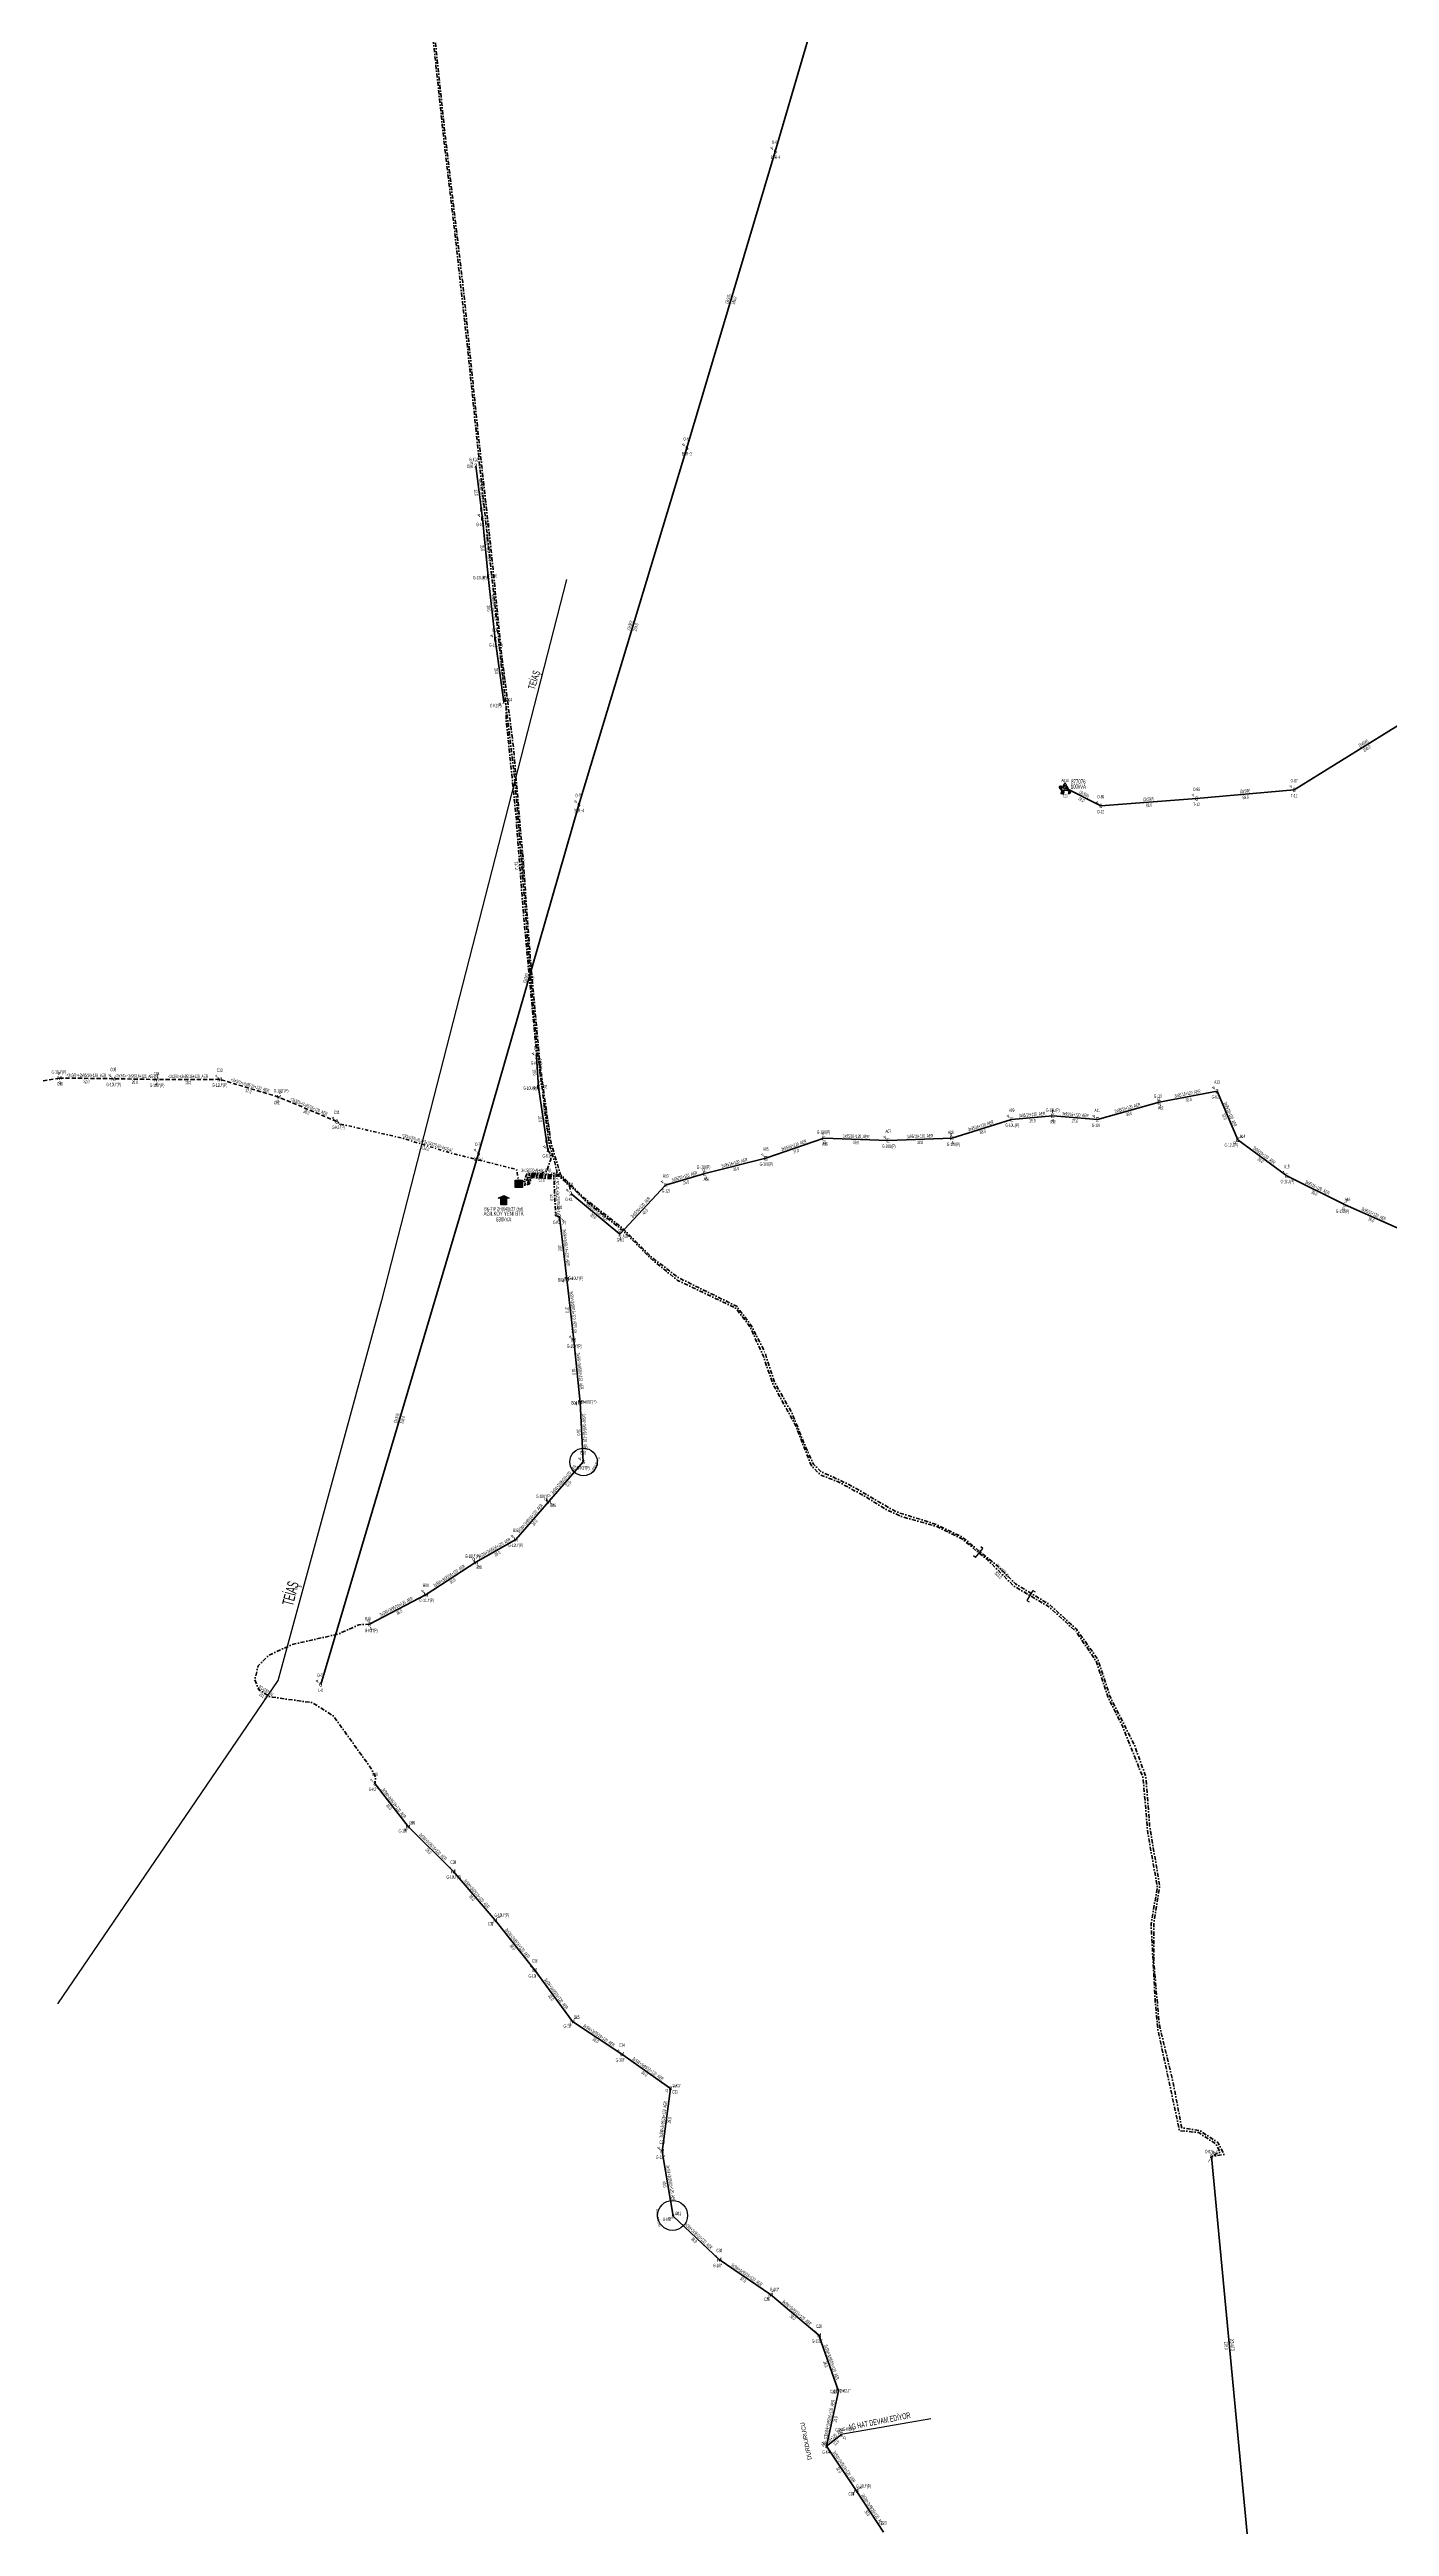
# Model space of a CAD drawing. Header units: millimetres. Extents: x 575398 to 593980, y 4181204 to 4193824.
# Drawn here: x 579235 to 580040, y 4187357 to 4188845 of the extents above; entities that cross this region are included whole.
import ezdxf
from ezdxf.enums import TextEntityAlignment as Align

# ---------------------------------------------------------------- set-up
doc = ezdxf.new("R2010")
doc.units = ezdxf.units.MM
for name, pattern in [('DASHDOT', [5, 2.5, -1.25, 0, -1.25]), ('DASHED', [3.75, 2.5, -1.25]), ('DASHEDXX', [5.05, 2, -1.175, 0.7, -1.175])]:
    doc.linetypes.add(name, pattern=pattern)
for name, color, linetype, lineweight in [('DIREK_AG_YENI', 108, 'Continuous', 25), ('DIREK_ENH_MEVCUT', 6, 'Continuous', 25), ('DIREK_ENH_YENI', 6, 'Continuous', 25), ('DIREK_OG_YENI', 10, 'Continuous', 25), ('HAT_ABH_YERALTI_YENI', 10, 'DASHDOT', 80), ('HAT_AG_HAVAI_YENI', 3, 'Continuous', 50), ('HAT_AG_YERALTI_YENI', 3, 'DASHDOT', 50), ('HAT_ENH_HAVAI_YENI', 6, 'Continuous', 70), ('HAT_OG_HAVAI_ILERDE', 1, 'DASHED', 70), ('HAT_OG_HAVAI_MEVCUT', 48, 'Continuous', 70), ('HAT_OG_HAVAI_YENI', 1, 'Continuous', 70), ('HAT_OG_YERALTI_ILERDE', 1, 'DASHEDXX', 70), ('HAT_OG_YERALTI_YENI', 1, 'DASHDOT', 70), ('KULLANICI', 1, 'Continuous', 25), ('TRAFO_MEVCUT', 5, 'Continuous', 30), ('TRAFO_TADILAT_BYSK', 5, 'Continuous', 30), ('TRAFO_YENI', 5, 'Continuous', 30)]:
    doc.layers.add(name, color=color, linetype=linetype, lineweight=lineweight)
doc.layers.add('NIA_OG', color=6, linetype='Continuous')
doc.styles.add('Direk', font='B_CAD')
doc.styles.get("Standard").update_dxf_attribs({"font": 'Arial'})

# ---------------------------------------------------------------- blocks, each defined once
blk = doc.blocks.new('OG_NIA', base_point=(-43.6726, 128.9236))
at = {"layer": 'NIA_OG'}
for p, q in [((-43.672618, 132.403582), (-45.232618, 132.403582)), ((-43.672618, 125.443582), (-45.232618, 125.443582)), ((-43.672618, 125.443582), (-43.672618, 132.403582))]:
    blk.add_line(p, q, dxfattribs=at)
blk = doc.blocks.new('YENI_BINA_KARE')
blk.add_hatch(color=5).paths.add_polyline_path([(-2.25, -2.25), (2.25, -2.25), (2.25, 2.25), (-2.25, 2.25)])
at = {"layer": 'TRAFO_TADILAT_BYSK', "linetype": 'Continuous'}
for p, q in [((-2.25, -2.25), (-2.25, 2.25)), ((-2.25, 2.25), (2.25, 2.25)), ((0, 1.8), (0, 2.7)), ((2.25, 2.25), (2.25, -2.25)), ((2.25, -2.25), (-2.25, -2.25))]:
    blk.add_line(p, q, dxfattribs=at)
blk = doc.blocks.new('YENI_BETKOSK')
at = {"layer": 'TRAFO_YENI', "linetype": 'Continuous'}
for p, q in [((-3.4, 2), (0, 3.6)), ((-1.8, 2), (-3.4, 2)), ((-1.8, -2), (-1.8, 2)), ((0, 3.6), (3.4, 2)), ((3.4, 2), (1.8, 2)), ((1.8, 2), (1.8, -2)), ((1.8, -2), (-1.8, -2))]:
    blk.add_line(p, q, dxfattribs=at)
for points in [[(-3.4, 2), (-1.8, 2), (-1.8, 2.752941)], [(-1.8, 2.752941), (0, -2), (0, 3.6)], [(-1.8, -2), (-1.8, 2.752941), (0, -2)], [(0, -2), (0, 3.6), (1.8, -2)], [(0, 3.6), (1.8, -2), (1.8, 2.752941)], [(1.8, 2), (1.8, 2.752941), (3.4, 2)]]:
    blk.add_solid(points, dxfattribs=at)
blk = doc.blocks.new('MEV_DIREK_OZEL')
h = blk.add_hatch(color=32)
h.paths.add_polyline_path([(-2.1, 1), (-2.3, 1.1), (-3.3, -0.5), (-3.1, -0.6), (-2.6, 0.1), (-1.9, -0.4), (-1.8, -0.2), (-2.5, 0.3)])
h.paths.add_polyline_path([(-3.4, -0.1), (-3.3, -0.2), (-2.6, 1), (-2.7, 1.1)])
h.paths.add_polyline_path([(-3.5, 0.3), (-3.4, 0.2), (-3, 0.8), (-3.2, 0.9)])
h.paths.add_polyline_path([(-3.6, 0.8), (-3.6, 0.7), (-3.5, 0.6), (-3.4, 0.8)])
h.paths.add_polyline_path([(-1.5, -2.3), (-2.2, -2.3), (-2.5, -3.5), (-2.4, -3.5), (-2.2, -2.5), (-1.9, -2.5), (-2.1, -3.5), (-2, -3.5), (-1.8, -2.5), (-1.5, -2.5), (-1.7, -3.5), (-1.6, -3.5), (-1.4, -2.5), (-1.1, -2.5), (-1.3, -3.5), (-1.2, -3.5), (-1, -2.5), (-0.7, -2.5), (-0.9, -3.5), (-0.8, -3.5), (-0.5, -2.3), (-1.3, -2.3), (-1.3, -1.4), (-1.5, -1.4)])
at = {"layer": 'TRAFO_MEVCUT'}
for points in [[(2.4, -1.6), (2.2, -1.9), (2.1, -1.4), (2, -1.4), (2.1, -2.3), (2.3, -2), (2.4, -2.7), (2.1, -2.7), (2.4, -2.9), (2.4, -2.9), (2.7, -2.5), (2.5, -2.6)], [(2.4, -1.6), (2.2, -1.9), (2.1, -1.4), (2, -1.4), (2.1, -2.3), (2.3, -2), (2.4, -2.7), (2.1, -2.7), (2.4, -2.9), (2, -3.2), (2.2, -3.8), (2.3, -3.7), (2.1, -3.3), (2.3, -3.1), (2.5, -3.6), (2.5, -3.6), (2.4, -3.1), (2.5, -2.9), (2.7, -3.4), (2.8, -3.4), (2.6, -2.9), (2.8, -2.8), (3, -3.2), (3, -3.2), (2.8, -2.7), (3, -2.6), (3.2, -3.1), (3.3, -3), (3, -2.4), (2.4, -2.9), (2.7, -2.5), (2.5, -2.6)], [(3, -2.6), (3.2, -3.1), (3.3, -3), (3, -2.4), (2.4, -2.9), (2.7, -2.5), (2.5, -2.6), (2.4, -1.6), (2.2, -1.9), (2.1, -1.4), (2, -1.4), (2.1, -2.3), (2.3, -2), (2.4, -2.7), (2.1, -2.7), (2.4, -2.9), (2, -3.2), (2.2, -3.8), (2.3, -3.7), (2.1, -3.3), (2.3, -3.1), (2.5, -3.6), (2.5, -3.6), (2.4, -3.1), (2.5, -2.9), (2.7, -3.4), (2.8, -3.4), (2.6, -2.9), (2.8, -2.8), (3, -3.2), (3, -3.2), (2.8, -2.7)]]:
    blk.add_hatch(color=32, dxfattribs=at).paths.add_polyline_path(points)
at = {"layer": 'TRAFO_MEVCUT', "linetype": 'Continuous'}
for p, q in [((-2.5, -1.4), (0, 2.9)), ((2.5, -1.4), (0, 2.9)), ((-2.5, -1.4), (2.5, -1.4))]:
    blk.add_line(p, q, dxfattribs=at)
at = {"layer": 'TRAFO_MEVCUT', "color": 32, "flags": 128}
blk.add_lwpolyline([(2, -1.4), (2.1, -1.4), (2.2, -1.9), (2.4, -1.6), (2.5, -2.6), (2.7, -2.5), (2.4, -2.9), (3, -2.4), (3.3, -3), (3.2, -3.1), (3, -2.6), (2.8, -2.7), (3, -3.2), (3, -3.2), (2.8, -2.8), (2.6, -2.9), (2.8, -3.4), (2.7, -3.4), (2.5, -2.9), (2.4, -3.1), (2.5, -3.6), (2.5, -3.6), (2.3, -3.1), (2.1, -3.3), (2.3, -3.7), (2.2, -3.8), (2, -3.2), (2.4, -2.9), (2.1, -2.7), (2.4, -2.7), (2.3, -2), (2.1, -2.3), (2, -1.4)], dxfattribs=at)
at = {"layer": 'TRAFO_MEVCUT', "linetype": 'Continuous'}
for centre, radius in [((0, 0), 0.804), ((-0.3, 1.3), 0.12), ((0.3, 1.3), 0.12)]:
    blk.add_circle(centre, radius, dxfattribs=at)
at = {"layer": 'TRAFO_TADILAT_BYSK', "color": 32, "flags": 128}
for points in [[(-3.5, 0.6), (-3.4, 0.8), (-3.6, 0.8), (-3.6, 0.7), (-3.5, 0.6)], [(-3.4, 0.2), (-3, 0.8), (-3.2, 0.9), (-3.5, 0.3), (-3.4, 0.2)], [(-3.3, -0.2), (-2.6, 1), (-2.7, 1.1), (-3.4, -0.1), (-3.3, -0.2)], [(-1.8, -0.2), (-2.5, 0.3), (-2.1, 1), (-2.3, 1.1), (-3.3, -0.5), (-3.1, -0.6), (-2.6, 0.1), (-1.9, -0.4), (-1.8, -0.2)], [(-1.3, -1.4), (-1.5, -1.4), (-1.5, -2.3), (-2.2, -2.3), (-2.5, -3.5), (-2.4, -3.5), (-2.2, -2.5), (-1.9, -2.5), (-2.1, -3.5), (-2, -3.5), (-1.8, -2.5), (-1.5, -2.5), (-1.7, -3.5), (-1.6, -3.5), (-1.4, -2.5), (-1.1, -2.5), (-1.3, -3.5), (-1.2, -3.5), (-1, -2.5), (-0.7, -2.5), (-0.9, -3.5), (-0.8, -3.5), (-0.5, -2.3), (-1.3, -2.3), (-1.3, -1.4)]]:
    blk.add_lwpolyline(points, dxfattribs=at)

msp = doc.modelspace()

# ---------------------------------------------------------------- linework, layer by layer
at = {"layer": 'HAT_ABH_YERALTI_YENI', "flags": 128}
msp.add_lwpolyline([(578286.987, 4190400.942), (578290.19313, 4190402.442302), (578296.053697, 4190407.570298), (578353.583271, 4190361.247306), (578414.72146, 4190316.197317), (578496.192964, 4190258.717218), (578579.2647, 4190196.8563), (578632.925863, 4190158.109362), (578700.77829, 4190108.252373), (578717.604443, 4190095.669337), (578738.454411, 4190079.524258), (578765.654253, 4190060.503389), (578793.424722, 4190042.623773), (578860.505119, 4190010.311185), (578897.215396, 4189995.474907), (578927.648786, 4189980.44842), (578950.599669, 4189970.972569), (579018.123753, 4189947.767109), (579048.210869, 4189937.156344), (579081.839766, 4189921.825523), (579131.046753, 4189907.483788), (579150.086643, 4189903.032905), (579178.522842, 4189903.032905), (579222.44987, 4189885.407673), (579267.244579, 4189859.971481), (579287.584045, 4189847.834586), (579322.812045, 4189819.584656), (579341.707294, 4189800.689408), (579358.133254, 4189773.922198), (579365.674072, 4189748.035809), (579374.148921, 4189687.205608), (579383.371801, 4189620.804946), (579399.4203, 4189506.587815), (579410.614856, 4189393.386958), (579416.849319, 4189322.499867), (579424.760961, 4189260.468426), (579428.343549, 4189227.634492), (579434.430228, 4189197.010893), (579438.222773, 4189123.058859), (579445.024584, 4189037.881619), (579458.621386, 4188928.624479), (579472.500323, 4188797.060795), (579483.383248, 4188705.615374), (579492.772151, 4188613.924631), (579500.693019, 4188542.515072), (579506.874801, 4188481.220507), (579513.791381, 4188427.353956), (579519.727191, 4188357.906585), (579524.169758, 4188297.607342), (579530.101931, 4188233.099029), (579536.525917, 4188188.128528), (579542.213156, 4188169.335909), (579556.275526, 4188155.27354), (579579.269417, 4188137.220397), (579596.509791, 4188119.980023), (579613.104623, 4188107.311304), (579648.103022, 4188090.192522), (579656.866824, 4188078.569705), (579664.919856, 4188062.808154), (579670.768409, 4188044.585127), (579681.573163, 4188025.451708), (579688.773257, 4188007.344897), (579694.171257, 4187995.314815), (579698.673238, 4187990.812834), (579708.915244, 4187986.198304), (579719.352187, 4187981.034629), (579730.607139, 4187974.394207), (579744.000532, 4187966.62829), (579767.384868, 4187959.324755), (579783.479449, 4187951.558838), (579804.951686, 4187934.124663), (579815.700165, 4187923.376184), (579836.240452, 4187910.826912), (579852.320721, 4187896.096883), (579865.263916, 4187877.863861), (579872.346788, 4187855.932614), (579887.197292, 4187826.346876), (579894.059323, 4187807.229012), (579896.309545, 4187777.866362), (579902.383856, 4187741.63279), (579898.922058, 4187720.367459), (579898.922058, 4187694.549171), (579902.055329, 4187658.867923), (579910.734551, 4187622.222317), (579915.556342, 4187596.506102), (579926.16428, 4187594.898839), (579937.415124, 4187587.505427), (579940.951104, 4187580.433468), (579933.398, 4187579.159)], dxfattribs=at)
at = {"layer": 'HAT_AG_HAVAI_YENI'}
for p, q in [((579495.337, 4188563.533), (579491.216, 4188595.356)), ((579498.781, 4188528.666), (579495.337, 4188563.533)), ((579503.008, 4188491.079), (579498.781, 4188528.666)), ((579508.104, 4188453.295), (579503.008, 4188491.079)), ((579528.967, 4188221.841), (579527.822, 4188239.956)), ((579534.616, 4188184.071), (579528.967, 4188221.841)), ((579902.093, 4188212.87), (579936.796, 4188219.497)), ((579936.796, 4188219.497), (579949.337, 4188190.209)), ((579777.415, 4188191.26), (579813.341, 4188202.497)), ((579813.341, 4188202.497), (579838.118, 4188204.594)), ((579838.118, 4188204.594), (579864.872, 4188202.386)), ((579864.872, 4188202.386), (579902.093, 4188212.87)), ((579665.611, 4188179.214), (579700.528, 4188191.118)), ((579700.528, 4188191.118), (579739.191, 4188189.884)), ((579739.191, 4188189.884), (579777.415, 4188191.26)), ((579949.337, 4188190.209), (579978.741, 4188168.657)), ((579628.935, 4188169.904), (579665.611, 4188179.214)), ((579548.34, 4188157.899), (579577.928, 4188133.53)), ((579577.928, 4188133.53), (579605.398, 4188163.05)), ((579605.398, 4188163.05), (579628.935, 4188169.904)), ((579978.741, 4188168.657), (580013.763, 4188151.218)), ((580013.763, 4188151.218), (580046.812, 4188136.568)), ((579702.152, 4187405.183), (579711.298845, 4187412.343241))]:
    msp.add_line(p, q, dxfattribs=at)
at = {"layer": 'HAT_AG_YERALTI_YENI', "flags": 128}
for points in [[(579527.822, 4188239.956), (579527.763423, 4188242.384793), (579519.932645, 4188325.384195), (579515.430545, 4188384.999955), (579509.46483, 4188443.163926), (579509.46483, 4188451.60514), (579508.104, 4188453.295)], [(579534.616, 4188184.071), (579536.327768, 4188181.376988), (579536.327768, 4188178.382078), (579533.769458, 4188171.37288), (579530.735141, 4188170.033052), (579524.27244, 4188170.033052), (579521.908037, 4188169.717798), (579520.607615, 4188165.777126), (579517.159, 4188163.736)], [(579517.159, 4188163.736), (579521.188694, 4188162.970502), (579523.084157, 4188163.892619), (579524.56979, 4188168.042146), (579537.172058, 4188167.786003), (579541.11667, 4188168.554433), (579547.520261, 4188162.509443), (579548.34, 4188157.899)]]:
    msp.add_lwpolyline(points, dxfattribs=at)
at = {"layer": 'HAT_ENH_HAVAI_YENI'}
msp.add_line((579933.398, 4187579.159), (579954.93, 4187352.357), dxfattribs=at)
at = {"layer": 'HAT_OG_HAVAI_ILERDE'}
for p, q in [((579241.018508, 4188227.348556), (579206.26, 4188221.133)), ((579273.364, 4188226.952), (579241.018508, 4188227.348556)), ((579299.36, 4188226.47), (579273.364, 4188226.952)), ((579337.321, 4188226.566), (579299.36, 4188226.47)), ((579372.871, 4188215.891), (579337.321, 4188226.566)), ((579407.663, 4188201.239), (579372.871, 4188215.891))]:
    msp.add_line(p, q, dxfattribs=at)
at = {"layer": 'HAT_OG_HAVAI_MEVCUT'}
for p, q in [((579671.3, 4188784.23), (579752.35, 4189060.73)), ((579671.3, 4188784.23), (579618.18, 4188606)), ((579553.28, 4188391.62), (579618.18, 4188606)), ((580068.47, 4188453.38), (579983.16, 4188400.56)), ((579866.92, 4188390.91), (579845.45, 4188401.8)), ((579866.92, 4188390.91), (579924.5, 4188395.35)), ((579924.5, 4188395.35), (579983.16, 4188400.56)), ((579492.95, 4188181.99), (579553.28, 4188391.62)), ((579398.03, 4187862.91), (579492.95, 4188181.99))]:
    msp.add_line(p, q, dxfattribs=at)
at = {"layer": 'HAT_OG_HAVAI_YENI'}
for p, q in [((579541.556, 4188144.137), (579545.926, 4188106.455)), ((579545.926, 4188106.455), (579550.15, 4188069.716)), ((579550.15, 4188069.716), (579553.936, 4188032.404)), ((579553.936, 4188032.404), (579555.872, 4187996.597)), ((579555.872, 4187996.597), (579535.099, 4187972.857)), ((579535.099, 4187972.857), (579515.292, 4187950.012)), ((579515.292, 4187950.012), (579491.227, 4187936.302)), ((579491.227, 4187936.302), (579461.361, 4187916.934)), ((579461.361, 4187916.934), (579427.373, 4187899.131)), ((579430.59, 4187803.418), (579450.553, 4187777.465)), ((579450.553, 4187777.465), (579477.754, 4187750.633)), ((579477.754, 4187750.633), (579502.936, 4187721.227)), ((579502.936, 4187721.227), (579526.697, 4187691.257)), ((579526.697, 4187691.257), (579549.437, 4187660.419)), ((579549.437, 4187660.419), (579579.083, 4187640.694)), ((579579.083, 4187640.694), (579608.283, 4187620.176)), ((579608.283, 4187620.176), (579603.331, 4187582.295)), ((579603.331, 4187582.295), (579609.831, 4187543.33)), ((579609.831, 4187543.33), (579637.638, 4187517.218)), ((579637.638, 4187517.218), (579668.481, 4187496.225)), ((579668.481, 4187496.225), (579697.526, 4187471.764)), ((579697.526, 4187471.764), (579709.223, 4187438.199)), ((579709.223, 4187438.199), (579702.152, 4187405.183)), ((579702.152, 4187405.183), (579719.976, 4187378.402)), ((579719.976, 4187378.402), (579736.421, 4187353.504))]:
    msp.add_line(p, q, dxfattribs=at)
at = {"layer": 'HAT_OG_YERALTI_ILERDE', "flags": 128}
msp.add_lwpolyline([(579517.159, 4188163.736), (579515.835216, 4188172.379693), (579475.317389, 4188182.50915), (579447.742757, 4188191.062913), (579410.063449, 4188199.721301), (579407.663, 4188201.239)], dxfattribs=at)
at = {"layer": 'HAT_OG_YERALTI_YENI', "flags": 128}
for points in [[(579517.159, 4188163.736), (579521.733544, 4188165.367132), (579523.465075, 4188169.43623), (579536.191829, 4188169.263077), (579540.087773, 4188170.475148), (579539.135431, 4188175.063706), (579535.329111, 4188188.035858), (579527.66293, 4188248.858003), (579523.469852, 4188296.253303), (579521.633059, 4188320.828034), (579514.760974, 4188406.088181), (579507.887196, 4188464.57495), (579499.694898, 4188539.760472), (579493.848474, 4188592.825152), (579486.53537, 4188664.0455), (579478.63547, 4188735.849799), (579471.911851, 4188792.583871), (579464.746291, 4188860.149821), (579460.036708, 4188904.069648), (579453.508363, 4188960.312944), (579444.956315, 4189029.046161), (579439.555949, 4189086.972672), (579436.632145, 4189135.457385), (579433.144174, 4189197.101638), (579427.410714, 4189225.879658), (579422.796598, 4189267.059889), (579417.509077, 4189310.486438), (579415.145064, 4189327.238514), (579409.854645, 4189389.68333), (579404.679378, 4189442.100652), (579399.840872, 4189491.258651), (579394.105637, 4189538.166487), (579387.581432, 4189582.26443), (579379.933742, 4189635.471018), (579372.28487, 4189691.156298), (579367.336653, 4189728.723175), (579364.522915, 4189747.631494), (579356.740949, 4189773.869979), (579339.622167, 4189800.499196), (579305.990774, 4189831.194076), (579285.79939, 4189846.996028), (579236.376116, 4189876.233685), (579222.47625, 4189883.842032), (579178.728252, 4189901.546072), (579150.41688, 4189901.546072), (579122.199061, 4189908.928901), (579079.669567, 4189921.575258), (579047.654335, 4189936.149579), (579010.226625, 4189949.269256), (578955.181764, 4189968.504762), (578935.362211, 4189975.883349), (578896.469359, 4189994.796996), (578857.347843, 4190010.505117), (578809.978042, 4190033.808202), (578792.967511, 4190041.95891), (578768.27147, 4190057.873321), (578755.790909, 4190066.297599), (578732.865333, 4190082.881635), (578706.985951, 4190102.617027), (578689.817068, 4190115.138195), (578646.78147, 4190146.669582), (578612.171913, 4190171.589936), (578575.056731, 4190198.581257), (578545.548229, 4190220.473797), (578501.075905, 4190253.704271), (578486.376044, 4190264.251962), (578450.187044, 4190289.792045), (578404.592319, 4190321.890473), (578356.908837, 4190357.37212), (578317.87969, 4190388.259886), (578295.889245, 4190405.834927), (578289.655733, 4190401.159793), (578286.987, 4190400.942)], [(579517.159, 4188163.736), (579520.797938, 4188163.651163), (579522.488486, 4188164.317137), (579524.076577, 4188168.671579), (579536.781302, 4188168.364207), (579541.340659, 4188169.388781), (579545.29199, 4188165.43745), (579557.616163, 4188153.113277), (579579.64015, 4188135.744933), (579596.297479, 4188119.087604), (579612.505734, 4188105.765516), (579647.621184, 4188088.939363), (579656.107418, 4188077.81947), (579664.152402, 4188060.138496), (579669.712348, 4188043.751286), (579678.630375, 4188027.387526), (579683.458749, 4188018.608664), (579692.969184, 4187994.320477), (579698.47282, 4187988.816841), (579709.019248, 4187984.7172), (579724.235943, 4187976.538226), (579737.74076, 4187968.169044), (579747.631612, 4187963.604035), (579768.31994, 4187957.893679), (579783.38426, 4187950.448096), (579798.779282, 4187937.909008), (579814.622792, 4187922.065499), (579835.704956, 4187909.599348), (579852.024636, 4187894.742812), (579864.178328, 4187876.858675), (579871.480196, 4187854.760441), (579880.112744, 4187837.495345), (579892.399615, 4187806.644847), (579895.135852, 4187773.803004), (579900.988427, 4187741.051094), (579897.168959, 4187719.127831), (579899.647473, 4187672.206333), (579901.223462, 4187655.680006), (579914.27412, 4187594.811061), (579925.866721, 4187593.573016), (579936.091221, 4187586.722222), (579938.67986, 4187581.770043), (579935.866122, 4187580.644548), (579933.398, 4187579.159)], [(579517.159, 4188163.736), (579520.756254, 4188162.62683), (579523.420148, 4188163.600176), (579524.854552, 4188167.647246), (579538.225251, 4188166.827586), (579539.250364, 4188144.495844), (579541.556, 4188144.137)], [(579427.373, 4187899.131), (579420.926155, 4187898.759662), (579408.635747, 4187893.199716), (579380.98233, 4187886.908198), (579366.643522, 4187880.324051), (579360.425161, 4187874.10569), (579358.449917, 4187865.692613), (579360.937261, 4187859.693724), (579367.667722, 4187855.450607), (579393.126424, 4187851.939062), (579405.70723, 4187843.916913), (579427.800701, 4187813.190894), (579431.019617, 4187807.338319), (579430.59, 4187803.418)]]:
    msp.add_lwpolyline(points, dxfattribs=at)
at = {"layer": 'KULLANICI'}
for p, q in [((579434.782654, 4188093.729785), (579545.978256, 4188526.936853)), ((579372.449456, 4187865.189713), (579434.705604, 4188093.763301)), ((579240.073805, 4187670.972504), (579372.449456, 4187865.189713))]:
    msp.add_line(p, q, dxfattribs=at)
at = {"layer": 'KULLANICI', "color": 3}
msp.add_line((579711.818031, 4187412.507429), (579764.783835, 4187421.725235), dxfattribs=at)
at = {"layer": 'KULLANICI'}
for centre, radius in [((579556.029125, 4187996.625909), 8.284702), ((579609.573646, 4187543.814985), 9.000525)]:
    msp.add_circle(centre, radius, dxfattribs=at)

# ---------------------------------------------------------------- block references
at = {"layer": 'NIA_OG'}
for p, rotation in [((579793.89867, 4187941.884217), 320.837537), ((579824.348889, 4187916.314335), 149.403638)]:
    msp.add_blockref('OG_NIA', p, dxfattribs=dict(at, rotation=rotation))
at = {"layer": 'TRAFO_MEVCUT'}
msp.add_blockref('MEV_DIREK_OZEL', (579845.45, 4188401.8), dxfattribs=at)
at = {"layer": 'TRAFO_YENI'}
for name, p in [('YENI_BETKOSK', (579508.025582, 4188153.13078)), ('YENI_BINA_KARE', (579517.159, 4188163.736))]:
    msp.add_blockref(name, p, dxfattribs=at)

# ---------------------------------------------------------------- texts
at = {"layer": 'DIREK_AG_YENI', "width": 0.53}
for s, p in [('D08', (579487.744983, 4188594.906512)), ('G-K1(P)', (579490.734423, 4188599.074818)), ('G-10U(P)', (579495.67421, 4188560.033)), ('D07', (579495.337, 4188569.033)), ('G-10U(P)', (579493.713376, 4188528.095205)), ('D06', (579502.261644, 4188529.033585)), ('D05', (579503.008, 4188496.579)), ('G-10U(P)', (579503.34521, 4188487.579)), ('D04', (579511.319457, 4188454.677331)), ('G-K1(P)', (579503.246388, 4188451.206704)), ('D03', (579527.822, 4188245.456)), ('G-K1(P)', (579527.822, 4188236.456)), ('G-10U(P)', (579523.899817, 4188221.267142)), ('D02', (579532.447434, 4188222.210565)), ('G-10I', (579901.24211, 4188216.47766)), ('G-K2', (579935.784285, 4188215.997)), ('A13', (579936.796, 4188224.997)), ('G-10U(P)', (579813.67821, 4188198.997)), ('A09', (579813.341, 4188207.997)), ('G-10U(P)', (579838.114325, 4188208.09604)), ('A10', (579838.121673, 4188201.094002)), ('G-10I', (579863.860285, 4188198.886)), ('A11', (579864.872, 4188207.886)), ('A12', (579902.896453, 4188209.463468)), ('D01', (579534.616, 4188189.571)), ('A05', (579665.611, 4188184.714)), ('G-10U(P)', (579700.305484, 4188194.863944)), ('A06', (579701.045235, 4188187.65643)), ('G-10U(P)', (579739.52821, 4188186.384)), ('A07', (579739.191, 4188195.384)), ('G-10U(P)', (579778.398247, 4188187.486572)), ('A08', (579776.82437, 4188194.709805)), ('G-12U(P)', (579945.404099, 4188187.083952)), ('A14', (579952.077256, 4188192.386383)), ('G-K1', (579533.604285, 4188180.571)), ('G-10U(P)', (579628.21779, 4188173.774363)), ('G-10U(P)', (579665.94821, 4188175.714)), ('A15', (579978.741, 4188174.157)), ('G-K1', (579547.328285, 4188154.399)), ('A01', (579548.34, 4188163.399)), ('G-12I', (579605.398, 4188159.55)), ('A03', (579605.398, 4188168.55)), ('A04', (579629.854991, 4188166.527076)), ('G-10U(P)', (579979.07821, 4188165.157)), ('A16', (580015.252633, 4188154.385175)), ('G-10U(P)', (580012.258136, 4188147.301483)), ('G-K2', (579578.163436, 4188129.978254)), ('A02', (579581.225739, 4188132.357432)), ('C26', (579709.141422, 4187415.099239)), ('G-K1(P)', (579715.261231, 4187415.445036))]:
    msp.add_text(s, height=2.05, dxfattribs=at).set_placement(p, align=Align.MIDDLE_CENTER)
at = {"layer": 'DIREK_AG_YENI', "color": 32, "style": 'Direk'}
for rotation, p in [(232.378592, (579488.998227, 4188597.065235)), (225.000001, (579493.357101, 4188565.512899)), (96.028563, (579501.565515, 4188528.960068)), (225.000001, (579501.028101, 4188493.058899)), (113.262954, (579510.676365, 4188454.400864)), (225.000001, (579525.842101, 4188241.935899)), (96.061165, (579531.751347, 4188222.136652)), (225.000001, (579934.816101, 4188221.476899)), (225.000001, (579811.361101, 4188204.476899)), (180.060127, (579838.115062, 4188207.393998)), (225.000001, (579862.892101, 4188204.365899)), (373.271054, (579902.735763, 4188210.144774)), (225.000001, (579532.636101, 4188186.050899)), (188.498374, (579700.114212, 4188193.887256)), (225.000001, (579737.211101, 4188191.863899)), (369.715238, (579777.887504, 4188188.500156)), (128.470345, (579951.529205, 4188191.950907)), (225.000001, (579663.631101, 4188181.193899)), (225.000001, (579976.761101, 4188170.636899)), (225.000001, (579546.360101, 4188159.878899)), (225.000001, (579603.418101, 4188165.029899)), (375.239505, (579629.670993, 4188167.202461)), (154.810763, (580014.954706, 4188153.75174)), (363.792434, (579578.113198, 4188130.736131)), (173.054192, (579711.63745, 4187415.122692))]:
    msp.add_text('4', height=2, rotation=rotation, dxfattribs=at).set_placement(p, align=Align.MIDDLE_CENTER)
at = {"layer": 'DIREK_AG_YENI', "style": 'Direk'}
for s, p in [('2', (579491.216, 4188595.356)), ('E', (579495.337, 4188563.533)), ('E', (579498.781, 4188528.666)), ('E', (579503.008, 4188491.079)), ('2', (579508.104, 4188453.295)), ('2', (579527.822, 4188239.956)), ('E', (579528.967, 4188221.841)), ('2', (579936.796, 4188219.497)), ('E', (579813.341, 4188202.497)), ('E', (579838.118, 4188204.594)), ('E', (579864.872, 4188202.386)), ('E', (579902.093, 4188212.87)), ('2', (579534.616, 4188184.071)), ('E', (579700.528, 4188191.118)), ('E', (579739.191, 4188189.884)), ('E', (579777.415, 4188191.26)), ('E', (579949.337, 4188190.209)), ('E', (579628.935, 4188169.904)), ('E', (579665.611, 4188179.214)), ('2', (579548.34, 4188157.899)), ('E', (579605.398, 4188163.05)), ('E', (579978.741, 4188168.657)), ('E', (580013.763, 4188151.218)), ('2', (579577.928, 4188133.53)), ('2', (579711.298845, 4187412.343241))]:
    msp.add_text(s, height=2.5, dxfattribs=at).set_placement(p, align=Align.MIDDLE_CENTER)
at = {"layer": 'DIREK_AG_YENI', "color": 4, "style": 'Direk'}
for p in [(579493.695298, 4188595.677063), (579496.294826, 4188528.403439), (579505.807245, 4188452.307621), (579526.480976, 4188221.577025), (579901.519105, 4188215.303237), (579838.120624, 4188202.094001), (579700.897453, 4188188.64545), (579776.993121, 4188193.724147), (579947.379674, 4188188.653726), (579628.277864, 4188172.316089), (580012.698977, 4188148.955732), (579577.762645, 4188136.024526), (579712.839861, 4187410.374671)]:
    msp.add_text('q', height=2, dxfattribs=at).set_placement(p, align=Align.MIDDLE_CENTER)
at = {"layer": 'DIREK_ENH_MEVCUT', "color": 32, "linetype": 'ByBlock', "style": 'Direk'}
for p in [(579669.320101, 4188786.209899), (579616.200101, 4188607.979899), (579551.300101, 4188393.599899), (579864.940101, 4188392.889899), (579922.520101, 4188397.329899), (579981.180101, 4188402.539899), (579490.970101, 4188183.969899), (579396.050101, 4187864.889899)]:
    msp.add_text('4', height=2, rotation=225.000001, dxfattribs=at).set_placement(p, align=Align.MIDDLE_CENTER)
at = {"layer": 'DIREK_ENH_MEVCUT', "linetype": 'ByBlock', "width": 0.53}
for s, p in [('BER-4', (579671.3, 4188780.73)), ('O-68', (579671.3, 4188789.73)), ('BER+2', (579618.18, 4188602.5)), ('O-69', (579618.18, 4188611.5)), ('O-70', (579553.28, 4188397.12)), ('O-89', (579866.92, 4188396.41)), ('O-88', (579924.5, 4188400.85)), ('O-87', (579983.16, 4188406.06)), ('T-12', (579983.16, 4188397.06)), ('BER+4', (579553.28, 4188388.12)), ('D-12', (579866.92, 4188387.41)), ('T-12', (579924.5, 4188391.85)), ('O-71', (579492.95, 4188187.49)), ('BES+4', (579492.95, 4188178.49)), ('O-72', (579398.03, 4187868.41)), ('L-8', (579398.03, 4187859.41))]:
    msp.add_text(s, height=2.05, dxfattribs=at).set_placement(p, align=Align.MIDDLE_CENTER)
at = {"layer": 'DIREK_ENH_MEVCUT', "linetype": 'ByBlock', "style": 'Direk'}
for p in [(579671.3, 4188784.23), (579618.18, 4188606), (579924.5, 4188395.35), (579983.16, 4188400.56), (579553.28, 4188391.62), (579866.92, 4188390.91), (579492.95, 4188181.99), (579398.03, 4187862.91)]:
    msp.add_text('6', height=2.5, dxfattribs=at).set_placement(p, align=Align.MIDDLE_CENTER)
at = {"layer": 'DIREK_ENH_YENI', "width": 0.53}
for s, p in [('O-02', (579931.666778, 4187582.200853)), ('N+0', (579935.603812, 4187581.939204))]:
    msp.add_text(s, height=2.05, dxfattribs=at).set_placement(p, align=Align.MIDDLE_CENTER)
at = {"layer": 'DIREK_ENH_YENI', "color": 32, "style": 'Direk'}
for s, rotation, p in [('f', 331.34395, (579932.055259, 4187576.70196)), ('4', 151.34395, (579934.740741, 4187581.61604))]:
    msp.add_text(s, height=2, rotation=rotation, dxfattribs=at).set_placement(p, align=Align.MIDDLE_CENTER)
at = {"layer": 'DIREK_ENH_YENI', "style": 'Direk'}
msp.add_text('8', height=2.5, dxfattribs=at).set_placement((579933.398, 4187579.159), align=Align.MIDDLE_CENTER)
at = {"layer": 'DIREK_OG_YENI', "width": 0.53}
for s, p in [("G-10U''(P)", (579240.719796, 4188230.968415)), ('C05', (579273.364, 4188232.452)), ('C04', (579299.388003, 4188229.969888)), ('C03', (579337.321, 4188232.066)), ('C06', (579241.30635, 4188223.860413)), ("G-10U''(P)", (579273.70121, 4188223.452)), ("G-10U''(P)", (579299.669104, 4188222.957255)), ("G-12U''(P)", (579337.321, 4188223.066)), ("G-10U''(P)", (579374.239129, 4188219.696236)), ('C02', (579371.686827, 4188212.59741)), ('C01', (579407.663, 4188206.739)), ("G-K3''(P)", (579408.674715, 4188197.739)), ("G-K3''(P)", (579541.556, 4188140.637)), ('B01', (579541.556, 4188149.637)), ('B02', (579542.449103, 4188106.053515)), ("G-10U''(P)", (579551.32598, 4188107.03961)), ("G-10U''(P)", (579550.48721, 4188066.216)), ('B03', (579550.15, 4188075.216)), ('B04', (579550.446524, 4188032.132782)), ("G-10U''(P)", (579559.360055, 4188032.799373)), ("G-K3''(P)", (579555.872, 4187993.097)), ('B05', (579555.872, 4188002.097)), ("G-10U''(P)", (579531.883175, 4187975.951682)), ('B06', (579537.738247, 4187970.558224)), ("G-12U''(P)", (579515.292, 4187946.512)), ('B07', (579515.292, 4187955.512)), ("G-10U''(P)", (579489.310906, 4187940.005668)), ('B08', (579493.046165, 4187933.31191)), ('B09', (579461.361, 4187922.434)), ('B10', (579426.439355, 4187902.504175)), ("G-10U''(P)", (579461.69821, 4187913.434)), ("G-K3''(P)", (579428.420998, 4187895.344678)), ("G-K2''", (579429.578285, 4187799.918)), ('C40', (579430.59, 4187808.918)), ("G-10I''", (579447.601255, 4187774.855401)), ('C39', (579453.175175, 4187779.783231)), ('C38', (579477.754, 4187756.133)), ("G-10U''(P)", (579478.09121, 4187747.133)), ("G-10U''(P)", (579506.931274, 4187724.241584)), ('C37', (579500.234991, 4187719.001118)), ('C36', (579526.697, 4187696.757)), ("G-10I''", (579525.685285, 4187687.757)), ('C35', (579551.851392, 4187662.952912)), ("G-12I''", (579546.7432, 4187657.591848)), ("G-10I''", (579578.071285, 4187637.194)), ('C34', (579579.083, 4187646.194)), ("G-K3''", (579611.979194, 4187621.800733)), ('C33', (579611.083382, 4187618.076509)), ("G-12I''", (579602.319285, 4187578.795)), ('C32', (579603.331, 4187587.795)), ('C31', (579612.917419, 4187544.98046)), ("G-K2''", (579606.287985, 4187541.435375)), ('C30', (579637.638, 4187522.718)), ("G-10I''", (579636.626285, 4187513.718)), ("G-10I''", (579670.810092, 4187499.296577)), ('C29', (579666.366264, 4187493.436113)), ('C28', (579697.526, 4187477.264)), ("G-12U''", (579696.514285, 4187468.264)), ('C27', (579705.729762, 4187437.981535)), ("G-12U''", (579713.301135, 4187438.452876)), ('C25', (579702.152, 4187410.683)), ("G-K4''", (579702.152, 4187401.683)), ("G-10U''(P)", (579724.346615, 4187381.076178)), ('C24', (579717.058907, 4187376.467945)), ('C23', (579736.421, 4187359.004))]:
    msp.add_text(s, height=2.05, dxfattribs=at).set_placement(p, align=Align.MIDDLE_CENTER)
at = {"layer": 'DIREK_OG_YENI', "color": 32, "style": 'Direk'}
for s, rotation, p in [('4', 184.717376, (579240.788233, 4188230.139071)), ('4', 225.000001, (579271.384101, 4188228.931899)), ('4', 359.541584, (579299.337598, 4188223.67009)), ('4', 225.000001, (579335.341101, 4188228.545899)), ('4', 160.224534, (579373.818338, 4188218.525872)), ('4', 225.000001, (579405.683101, 4188203.218899)), ('f', 405.000001, (579409.642899, 4188199.259101)), ('4', 225.000001, (579539.576101, 4188146.116899)), ('f', 405.000001, (579543.535899, 4188142.157101)), ('4', 96.586901, (579548.707517, 4188106.776188)), ('4', 225.000001, (579548.170101, 4188071.695899)), ('4', 94.444362, (579556.727581, 4188032.620975)), ('4', 225.000001, (579553.892101, 4187998.576899)), ('4', 408.944236, (579537.210398, 4187971.017979)), ('4', 225.000001, (579513.312101, 4187951.991899)), ('4', 391.316242, (579492.682332, 4187933.909928)), ('4', 225.000001, (579459.381101, 4187918.913899)), ('4', 375.4713, (579428.119916, 4187896.43246)), ('4', 225.000001, (579428.610101, 4187805.397899)), ('4', 131.47948, (579452.65074, 4187779.319585)), ('4', 225.000001, (579475.774101, 4187752.612899)), ('4', 129.491695, (579505.096807, 4187723.007706)), ('4', 225.000001, (579524.717101, 4187693.236899)), ('4', 136.38364, (579551.368514, 4187662.44613)), ('4', 225.000001, (579577.103101, 4187642.673899)), ('4', 113.728812, (579610.846289, 4187621.302743)), ('4', 225.000001, (579601.351101, 4187584.274899)), ('4', 118.135614, (579612.300135, 4187544.650368)), ('4', 225.000001, (579635.658101, 4187519.197899)), ('4', 142.827964, (579670.172789, 4187498.45611)), ('4', 225.000001, (579695.546101, 4187473.743899)), ('4', 93.562238, (579712.01759, 4187438.372972)), ('4', 225.000001, (579700.172101, 4187407.162899)), ('4', 123.544676, (579722.309675, 4187379.949244))]:
    msp.add_text(s, height=2, rotation=rotation, dxfattribs=at).set_placement(p, align=Align.MIDDLE_CENTER)
at = {"layer": 'DIREK_OG_YENI', "style": 'Direk'}
for s, p in [('M', (579241.018508, 4188227.348556)), ('M', (579273.364, 4188226.952)), ('M', (579299.36, 4188226.47)), ('M', (579337.321, 4188226.566)), ('M', (579372.871, 4188215.891)), ('8', (579407.663, 4188201.239)), ('8', (579541.556, 4188144.137)), ('M', (579545.926, 4188106.455)), ('M', (579550.15, 4188069.716)), ('M', (579553.936, 4188032.404)), ('8', (579555.872, 4187996.597)), ('M', (579535.099, 4187972.857)), ('M', (579515.292, 4187950.012)), ('M', (579491.227, 4187936.302)), ('M', (579461.361, 4187916.934)), ('8', (579427.373, 4187899.131)), ('8', (579430.59, 4187803.418)), ('M', (579450.553, 4187777.465)), ('M', (579477.754, 4187750.633)), ('M', (579502.936, 4187721.227)), ('M', (579526.697, 4187691.257)), ('M', (579549.437, 4187660.419)), ('M', (579579.083, 4187640.694)), ('8', (579608.283, 4187620.176)), ('M', (579603.331, 4187582.295)), ('8', (579609.831, 4187543.33)), ('M', (579637.638, 4187517.218)), ('M', (579668.481, 4187496.225)), ('M', (579697.526, 4187471.764)), ('M', (579709.223, 4187438.199)), ('8', (579702.152, 4187405.183)), ('M', (579719.976, 4187378.402))]:
    msp.add_text(s, height=2.5, dxfattribs=at).set_placement(p, align=Align.MIDDLE_CENTER)
at = {"layer": 'DIREK_OG_YENI', "color": 4, "style": 'Direk'}
for p in [(579241.224109, 4188224.857025), (579299.380002, 4188228.96992), (579372.025162, 4188213.538436), (579543.442502, 4188106.168225), (579551.443517, 4188032.210273), (579533.213823, 4187974.498983), (579489.927597, 4187938.437779), (579426.706111, 4187901.54041), (579448.680018, 4187775.809121), (579501.006708, 4187719.637084), (579547.712434, 4187658.609063), (579605.994349, 4187619.16998), (579607.626415, 4187542.1511), (579666.970474, 4187494.232938), (579706.72783, 4187438.043668), (579717.892362, 4187377.020532)]:
    msp.add_text('q', height=2, dxfattribs=at).set_placement(p, align=Align.MIDDLE_CENTER)
at = {"layer": 'HAT_AG_HAVAI_YENI', "lineweight": 30, "width": 0.53}
for s, rotation, p in [('32.0', 277.3786, (579492.433539, 4188579.335339, 289745.608)), ('35.0', 275.641112, (579496.213116, 4188546.015948, 289747.6685)), ('38.0', 276.416472, (579500.049825, 4188509.777509, 289749.3905)), ('38.0', 277.68124, (579504.713627, 4188472.073388, 289751.504)), ('18.0', 273.616699, (579527.546193, 4188230.844881, 289763.911)), ('35.0', 10.811229, (579919.603938, 4188215.348587, 289968.398)), ('38.0', 278.506285, (579530.95085, 4188202.83027, 289764.4835)), ('25.0', 4.837696, (579825.801183, 4188202.698528, 289919.059)), ('27.0', 355.282088, (579851.425087, 4188202.64288, 289932.436)), ('39.0', 15.73088, (579883.712951, 4188206.809836, 289951.0465)), ('32.0', 293.180408, (579942.285121, 4188204.518417, 289974.6685)), ('39.0', 358.171922, (579719.832385, 4188189.651433, 289869.5955)), ('38.0', 2.061662, (579758.333579, 4188189.72255, 289888.7075)), ('38.0', 17.368734, (579795.631742, 4188196.067257, 289906.6705)), ('38.0', 14.24337, (579647.482135, 4188173.73513, 289832.8055)), ('37.0', 18.825412, (579683.343783, 4188184.36147, 289850.264)), ('36.0', 323.760019, (579963.536507, 4188178.747434, 289989.3705)), ('25.0', 16.235617, (579617.40415, 4188165.660898, 289814.4675)), ('39.0', 333.52926, (579995.87312, 4188159.176612, 290006.8815)), ('38.0', 320.524757, (579562.593617, 4188145.058386, 289788.964)), ('40.0', 47.060111, (579592.285258, 4188147.710954, 289802.699)), ('36.0', 336.093191, (580029.943037, 4188143.115925, 290023.406)), ('12.0', 38.054191, (579707.249368, 4187408.093807, 289855.649422))]:
    msp.add_text(s, height=2.05, rotation=rotation, dxfattribs=at).set_placement(p, align=Align.TOP_CENTER)
for rotation, p in [(277.3786, (579494.119461, 4188579.553661, 289745.608)), (275.641112, (579497.904884, 4188546.183052, 289747.6685)), (276.416472, (579501.739175, 4188509.967491, 289749.3905)), (277.68124, (579506.398373, 4188472.300612, 289751.504)), (273.616699, (579529.242807, 4188230.952119, 289763.911)), (10.811229, (579919.285062, 4188217.018413, 289968.398)), (278.506285, (579532.63215, 4188203.08173, 289764.4835)), (17.368734, (579795.124258, 4188197.689743, 289906.6705)), (4.837696, (579825.657817, 4188204.392472, 289919.059)), (355.282088, (579851.564913, 4188204.33712, 289932.436)), (15.73088, (579883.252049, 4188208.446164, 289951.0465)), (293.180408, (579943.847879, 4188205.187583, 289974.6685)), (18.825412, (579682.795217, 4188185.97053, 289850.264)), (358.171922, (579719.886615, 4188191.350567, 289869.5955)), (2.061662, (579758.272421, 4188191.42145, 289888.7075)), (323.760019, (579964.541493, 4188180.118566, 289989.3705)), (16.235617, (579616.92885, 4188167.293102, 289814.4675)), (14.24337, (579647.063865, 4188175.38287, 289832.8055)), (333.52926, (579996.63088, 4188160.698388, 290006.8815)), (320.524757, (579563.674383, 4188146.370614, 289788.964)), (47.060111, (579591.040742, 4188148.869046, 289802.699)), (336.093191, (580030.631963, 4188144.670075, 290023.406)), (38.054191, (579706.201477, 4187409.432434, 289855.649422))]:
    msp.add_text('3x95/16+120_AER', height=2.05, rotation=rotation, dxfattribs=at).set_placement(p, align=Align.CENTER)
at = {"layer": 'HAT_AG_YERALTI_YENI', "lineweight": 30, "width": 0.53}
for s, rotation, p in [('237.0', 274.3187, (579516.834009, 4188355.128066)), ('45.0', 360, (579527.50379, 4188169.183052)), ('52.0', 358.835612, (579530.853651, 4188167.06425))]:
    msp.add_text(s, height=2.05, rotation=rotation, dxfattribs=at).set_placement(p, align=Align.TOP_CENTER)
for rotation, p in [(274.3187, (579518.529182, 4188355.256084)), (360, (579527.50379, 4188170.883052)), (358.835612, (579530.888197, 4188168.763899))]:
    msp.add_text('3x150/70-Al+4x16-Al', height=2.05, rotation=rotation, dxfattribs=at).set_placement(p, align=Align.CENTER)
at = {"layer": 'HAT_ENH_HAVAI_YENI', "lineweight": 30, "width": 0.53}
msp.add_text('228.0', height=2.05, rotation=275.42326, dxfattribs=at).set_placement((579943.317805, 4187465.677664, 289977.465), align=Align.TOP_CENTER)
msp.add_text('2(3x477)', height=2.05, rotation=275.42326, dxfattribs=at).set_placement((579945.010195, 4187465.838336, 289977.465), align=Align.CENTER)
at = {"layer": 'HAT_OG_HAVAI_ILERDE', "lineweight": 30, "width": 0.53}
for rotation, p in [(359.297588, (579257.201674, 4188228.000214, 289620.509254)), (358.937783, (579286.377757, 4188227.560854, 289636.682)), (360.144896, (579318.33835, 4188227.367997, 289649.68)), (343.285971, (579355.340456, 4188222.042589, 289668.6605)), (337.162518, (579390.596901, 4188209.348368, 289686.4355))]:
    msp.add_text('<3x3/0>+3x95/16+120_AER', height=2.05, rotation=rotation, dxfattribs=at).set_placement(p, align=Align.CENTER)
for s, rotation, p in [('32.0', 359.297588, (579257.180834, 4188226.300342, 289620.509254)), ('26.0', 358.937783, (579286.346243, 4188225.861146, 289636.682)), ('38.0', 360.144896, (579318.34265, 4188225.668003, 289649.68)), ('37.0', 343.285971, (579354.851544, 4188220.414411, 289668.6605)), ('38.0', 337.162518, (579389.937099, 4188207.781632, 289686.4355))]:
    msp.add_text(s, height=2.05, rotation=rotation, dxfattribs=at).set_placement(p, align=Align.TOP_CENTER)
at = {"layer": 'HAT_OG_HAVAI_MEVCUT', "lineweight": 30, "width": 0.53}
for s, rotation, p in [('(3x3/0)', 433.403741, (579643.92541, 4188695.357782, 289809.09)), ('(3x3/0)', 73.15718, (579584.916462, 4188499.056285, 289809.09)), ('(3xSW)', 391.763873, (580025.367543, 4188427.692691, 289991.58)), ('(3xSW)', 333.104993, (579856.569503, 4188397.113061, 289922.725)), ('(3xSW)', 4.409358, (579895.64465, 4188393.977484, 289962.25)), ('(3xSW)', 5.075516, (579953.754802, 4188398.801667, 289991.58)), ('(3x3/0)', 73.944564, (579522.298155, 4188287.040082, 289776.64)), ('(3x3/0)', 73.433298, (579444.675285, 4188022.692362, 289746.475))]:
    msp.add_text(s, height=2.05, rotation=rotation, dxfattribs=at).set_placement(p, align=Align.CENTER)
for s, rotation, p in [('186.0', 433.403741, (579645.55459, 4188694.872218, 289809.09)), ('224.0', 73.15718, (579586.543538, 4188498.563715, 289809.09)), ('100.0', 391.763873, (580026.262457, 4188426.247309, 289991.58)), ('24.0', 333.104993, (579855.800497, 4188395.596939, 289922.725)), ('59.0', 5.075516, (579953.905198, 4188397.108333, 289991.58)), ('58.0', 4.409358, (579895.77535, 4188392.282516, 289962.25)), ('218.0', 73.944564, (579523.931845, 4188286.569918, 289776.64)), ('333.0', 73.433298, (579446.304715, 4188022.207638, 289746.475))]:
    msp.add_text(s, height=2.05, rotation=rotation, dxfattribs=at).set_placement(p, align=Align.TOP_CENTER)
at = {"layer": 'HAT_OG_HAVAI_YENI', "lineweight": 30, "width": 0.53}
for s, rotation, p in [('38.0', 276.61507, (579542.896659, 4188125.198081, 289772.963)), ('37.0', 276.55868, (579547.193563, 4188087.988412, 289775.075)), ('38.0', 275.793898, (579551.197342, 4188050.974192, 289776.968)), ('36.0', 273.094834, (579554.05524, 4188014.45461, 289777.936)), ('32.0', 408.813391, (579546.125184, 4187984.167263, 289767.5495)), ('30.0', 409.074161, (579525.837724, 4187960.877681, 289757.646)), ('28.0', 389.67047, (579503.680259, 4187942.418446, 289745.6135)), ('36.0', 392.963272, (579476.756486, 4187925.904833, 289730.6805)), ('38.0', 387.64566, (579444.761402, 4187907.279541, 289713.6865)), ('33.0', 307.567418, (579439.897759, 4187789.92326, 289725.2765)), ('38.0', 315.391276, (579463.556578, 4187763.443869, 289738.877)), ('39.0', 310.57529, (579489.699381, 4187735.37712, 289751.468)), ('38.0', 308.408301, (579514.150437, 4187705.713928, 289763.3485)), ('38.0', 306.405134, (579537.382885, 4187675.333533, 289774.7185)), ('36.0', 326.362146, (579563.78915, 4187649.848828, 289789.5415)), ('36.0', 324.90539, (579593.194311, 4187629.739527, 289804.1415)), ('38.0', 442.552233, (579606.649829, 4187601.125321, 289801.6655)), ('40.0', 279.470668, (579605.742586, 4187562.672639, 289804.9155)), ('38.0', 316.80056, (579623.152641, 4187529.654371, 289818.819)), ('37.0', 325.759205, (579652.581229, 4187506.018822, 289834.2405)), ('38.0', 319.896723, (579682.455958, 4187483.344348, 289848.763)), ('36.0', 289.212833, (579702.571843, 4187454.701784, 289854.6115)), ('34.0', 437.911643, (579706.518652, 4187421.512993, 289851.076)), ('32.0', 303.64561, (579710.356392, 4187391.321554, 289859.988)), ('30.0', 303.444555, (579727.489243, 4187365.48454, 289868.2105))]:
    msp.add_text(s, height=2.05, rotation=rotation, dxfattribs=at).set_placement(p, align=Align.TOP_CENTER)
for rotation, p in [(276.61507, (579544.585341, 4188125.393919, 289772.963)), (276.55868, (579548.882437, 4188088.182588, 289775.075)), (275.793898, (579552.888658, 4188051.145808, 289776.968)), (273.094834, (579555.75276, 4188014.54639, 289777.936)), (408.813391, (579544.845816, 4187985.286737, 289767.5495)), (409.074161, (579524.553276, 4187961.991319, 289757.646)), (389.67047, (579502.838741, 4187943.895554, 289745.6135)), (392.963272, (579475.831514, 4187927.331167, 289730.6805)), (387.64566, (579443.972598, 4187908.785459, 289713.6865)), (307.567418, (579441.245241, 4187790.95974, 289725.2765)), (315.391276, (579464.750422, 4187764.654131, 289738.877)), (310.57529, (579490.990619, 4187736.48288, 289751.468)), (308.408301, (579515.482563, 4187706.770072, 289763.3485)), (306.405134, (579538.751115, 4187676.342467, 289774.7185)), (326.362146, (579564.73085, 4187651.264172, 289789.5415)), (324.90539, (579594.171689, 4187631.130473, 289804.1415)), (442.552233, (579604.964171, 4187601.345679, 289801.6655)), (279.470668, (579607.419414, 4187562.952361, 289804.9155)), (316.80056, (579624.316359, 4187530.893629, 289818.819)), (325.759205, (579653.537771, 4187507.424178, 289834.2405)), (319.896723, (579683.551042, 4187484.644652, 289848.763)), (289.212833, (579704.177157, 4187455.261216, 289854.6115)), (437.911643, (579704.856348, 4187421.869007, 289851.076)), (303.64561, (579711.771608, 4187392.263446, 289859.988)), (303.444555, (579728.907757, 4187366.42146, 289868.2105))]:
    msp.add_text('3xSW+3x95/16+120_AER', height=2.05, rotation=rotation, dxfattribs=at).set_placement(p, align=Align.CENTER)
at = {"layer": 'HAT_OG_YERALTI_ILERDE', "lineweight": 30, "width": 0.53}
msp.add_text('<3(1x150)-AL>+3x150/70-Al+4x16-Al', height=2.05, rotation=342.765897, dxfattribs=at).set_placement((579461.781908, 4188187.597869), align=Align.CENTER)
msp.add_text('134.0', height=2.05, rotation=342.765897, dxfattribs=at).set_placement((579461.278238, 4188185.974195), align=Align.TOP_CENTER)
at = {"layer": 'HAT_OG_YERALTI_YENI', "lineweight": 30, "width": 0.53}
for s, rotation, p in [('62.0', 272.628252, (579537.888701, 4188155.622738)), ('823.0', 315, (579806.099996, 4187929.386213)), ('211.0', 327.771243, (579363.849186, 4187856.853129))]:
    msp.add_text(s, height=2.05, rotation=rotation, dxfattribs=at).set_placement(p, align=Align.TOP_CENTER)
for s, rotation, p in [('3(1x150)-AL+3x150/70-Al+4x16-Al', 272.628252, (579539.586913, 4188155.700692)), ('3(1x400)-AL', 315, (579807.302078, 4187930.588294)), ('3(1x150)-AL', 327.771243, (579364.755797, 4187858.291202))]:
    msp.add_text(s, height=2.05, rotation=rotation, dxfattribs=at).set_placement(p, align=Align.CENTER)
at = {"layer": 'KULLANICI', "width": 0.53}
for height, rotation, p in [(4.3011, 72.9008, (579526.26167, 4188466.566229)), (6.7898, 75.3432, (579379.86963, 4187917.564466))]:
    msp.add_text('TEİAŞ', height=height, rotation=rotation, dxfattribs=at).set_placement(p, align=Align.MIDDLE_CENTER)
at = {"layer": 'KULLANICI'}
for height, rotation, p in [(1.1661, 62.1574, (579561.165014, 4187989.753475)), (1.1892, 99.4623, (579602.2153, 4187537.1749)), (2.531, 101.0612, (579693.1843, 4187397.157))]:
    msp.add_text('DURDURUCU', height=height, rotation=rotation, dxfattribs=at).set_placement(p)
at = {"layer": 'KULLANICI', "color": 3, "width": 0.53}
msp.add_text('AG HAT DEVAM EDİYOR', height=3.5374, rotation=11.406553, dxfattribs=at).set_placement((579733.720307, 4187420.066524), align=Align.MIDDLE_CENTER)
at = {"layer": 'TRAFO_MEVCUT', "width": 0.6}
for s, height, p in [('A01ö', 1.8, (579845.45, 4188405.3)), ('100kVA', 2.5, (579853.45, 4188401.3)), ('877076', 2.5, (579853.45, 4188404.3))]:
    msp.add_text(s, height=height, dxfattribs=at).set_placement(p, align=Align.CENTER)
msp.add_text('T25', height=1.8, dxfattribs=at).set_placement((579845.45, 4188397.8), align=Align.TOP_CENTER)
at = {"layer": 'TRAFO_YENI', "width": 0.6}
for s, height, p in [('AĞILKÖY YENİ BTK', 2.5, (579508.025582, 4188144.63078)), ('BK-TIP 2H(640)/2T (hd)', 2.1, (579508.025582, 4188147.63078)), ('630kVA', 2.5, (579508.025582, 4188141.13078))]:
    msp.add_text(s, height=height, dxfattribs=at).set_placement(p, align=Align.CENTER)

doc.saveas('drawing.dxf')
